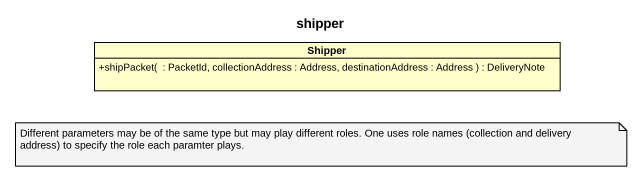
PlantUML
@startuml
title shipper
hide circle
hide empty members
skinparam classAttributeIconSize 0
class Shipper #FFFFCC {
  +shipPacket(  : PacketId, collectionAddress : Address, destinationAddress : Address ) : DeliveryNote
}
note as N1
  Different parameters may be of the same type but may play different roles. One uses role names (collection and delivery address) to specify the role each paramter plays.
end note
@enduml
